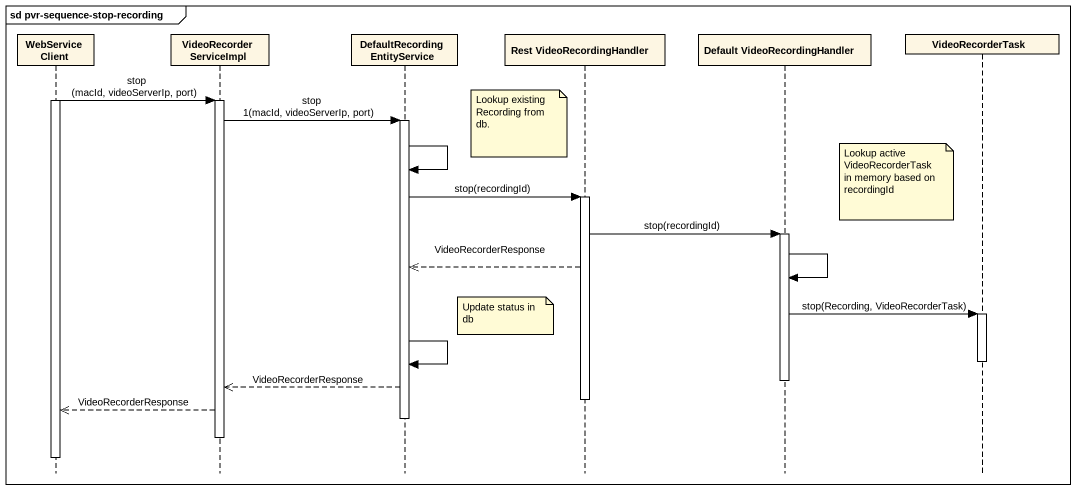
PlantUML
@startuml
mainframe sd pvr-sequence-stop-recording
hide footbox
participant "WebService Client" as WebService_Client
participant "VideoRecorder ServiceImpl" as VideoRecorder_ServiceImpl
participant "DefaultRecording EntityService" as DefaultRecording
participant "Rest VideoRecordingHandler" as Rest_VideoRecordingHandler
participant "Default VideoRecordingHandler" as Default_VideoRecordingHandle
participant VideoRecorderTask

activate WebService_Client
WebService_Client -> VideoRecorder_ServiceImpl : stop (macId, videoServerIp, port)
activate VideoRecorder_ServiceImpl
VideoRecorder_ServiceImpl -> DefaultRecording : stop 1(macId, videoServerIp, port)
activate DefaultRecording
note left of Rest_VideoRecordingHandler : Lookup existing Recording from db.
DefaultRecording -> DefaultRecording
note left of VideoRecorderTask
  Lookup active VideoRecorderTask
  in memory based on recordingId
end note
DefaultRecording -> Rest_VideoRecordingHandler : stop(recordingId)
activate Rest_VideoRecordingHandler
Rest_VideoRecordingHandler -> Default_VideoRecordingHandle : stop(recordingId)
activate Default_VideoRecordingHandle
Rest_VideoRecordingHandler -->> DefaultRecording : VideoRecorderResponse
Default_VideoRecordingHandle -> Default_VideoRecordingHandle
Default_VideoRecordingHandle -> VideoRecorderTask : stop(Recording, VideoRecorderTask)
activate VideoRecorderTask
note left of Rest_VideoRecordingHandler : Update status in db
deactivate VideoRecorderTask
DefaultRecording -> DefaultRecording
deactivate Default_VideoRecordingHandle
DefaultRecording -->> VideoRecorder_ServiceImpl : VideoRecorderResponse
deactivate Rest_VideoRecordingHandler
VideoRecorder_ServiceImpl -->> WebService_Client : VideoRecorderResponse
deactivate DefaultRecording
deactivate VideoRecorder_ServiceImpl
deactivate WebService_Client
@enduml
